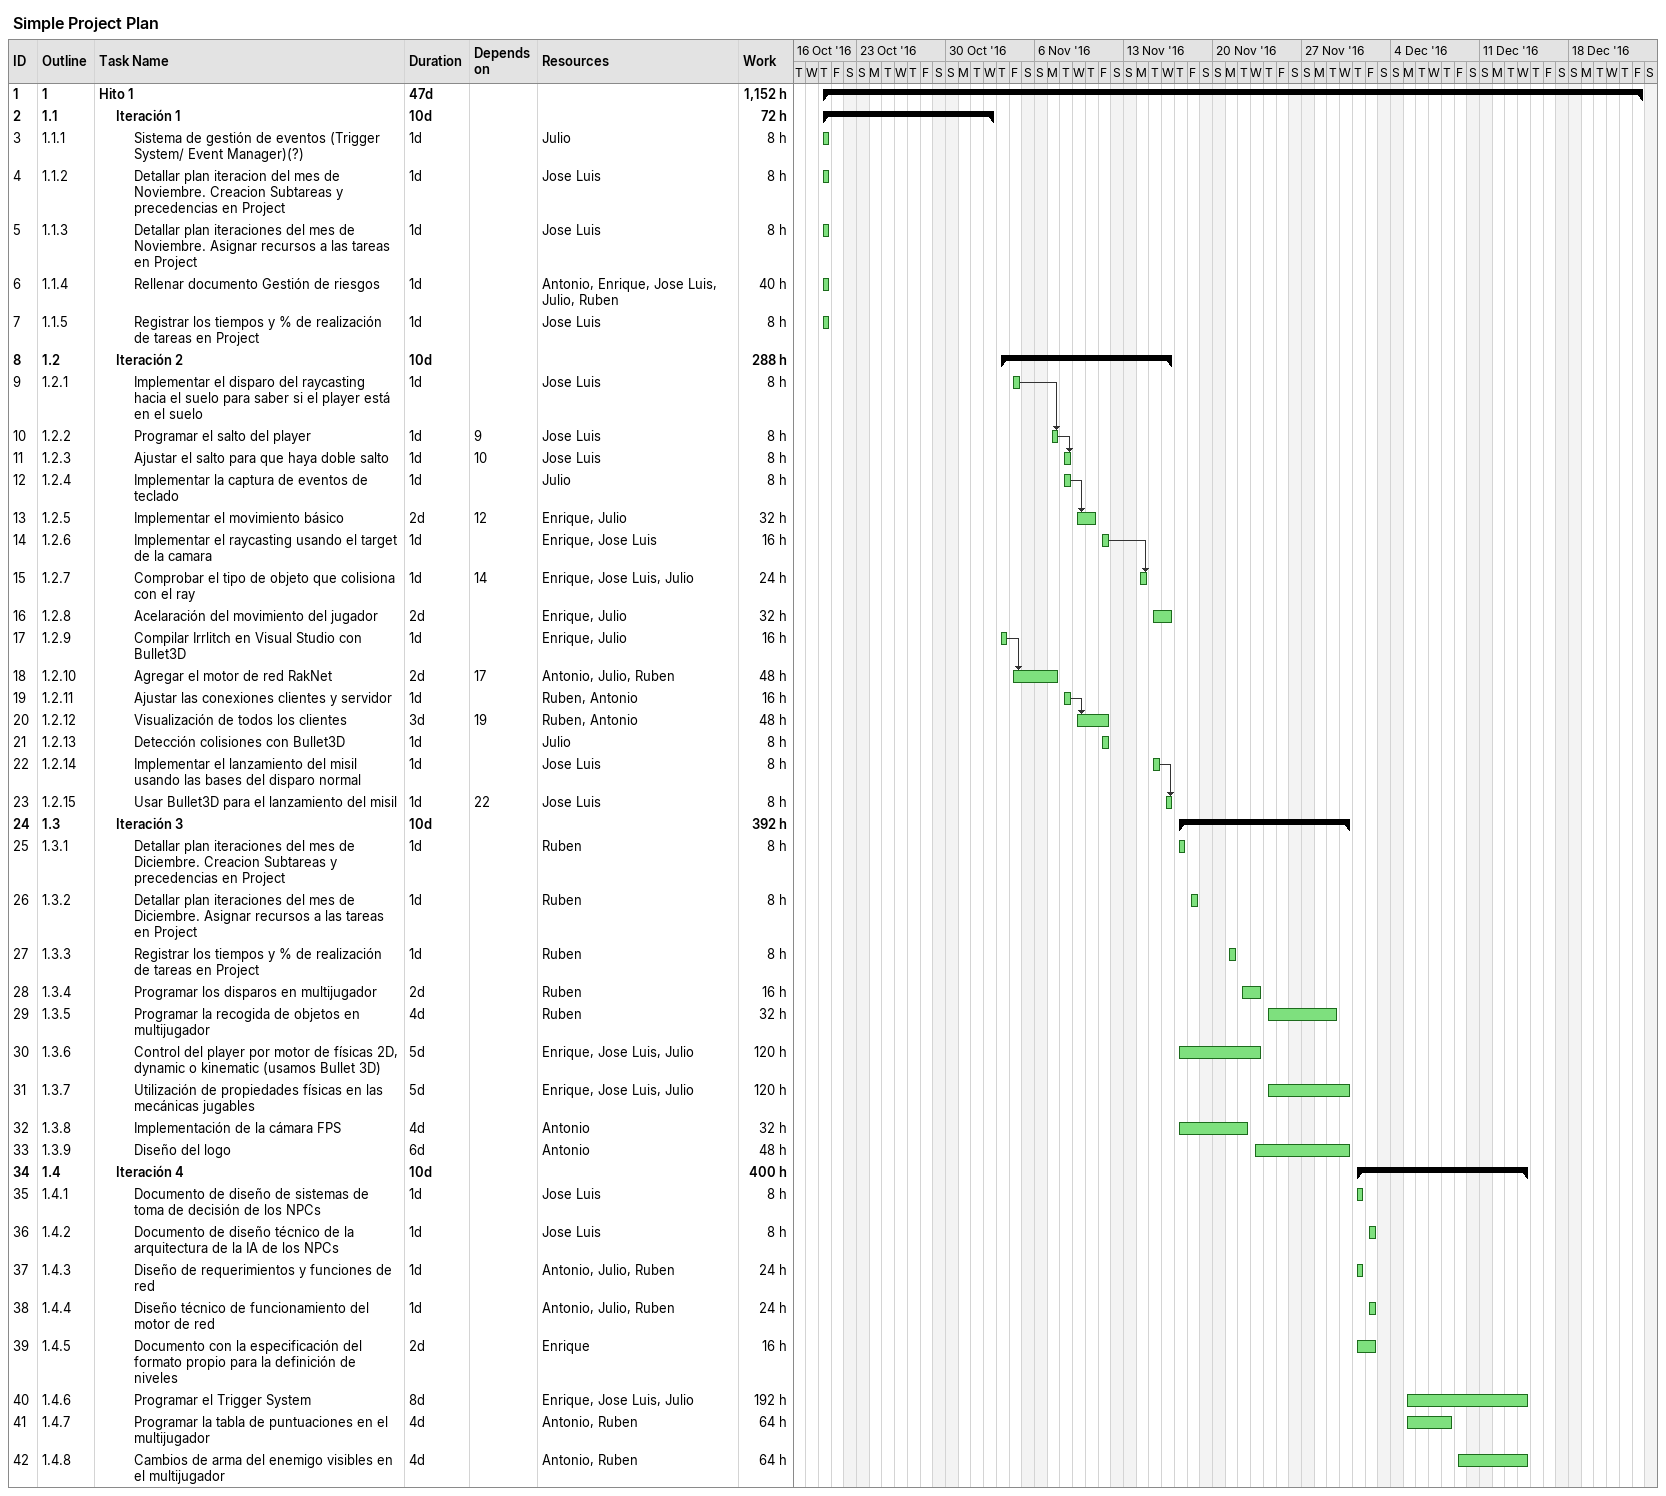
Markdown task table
Simple Project Plan

| ID | WBS | Task | Duration | Start | Finish | Predecessors | Resources | Work (h) |
|---|---|---|---|---|---|---|---|---|
| 1 | 1 | **Hito 1** | 47d | 2016-10-20 | 2016-12-23 |  |  | 1152 |
| 2 | 1.1 | **Iteración 1** | 10d | 2016-10-20 | 2016-11-02 |  |  | 72 |
| 3 | 1.1.1 | Sistema de gestión de eventos (Trigger System/ Event Manager)(?) | 1d | 2016-10-20 | 2016-10-20 |  | Julio | 8 |
| 4 | 1.1.2 | Detallar plan iteracion del mes de Noviembre. Creacion Subtareas y precedencias en Project | 1d | 2016-10-20 | 2016-10-20 |  | Jose Luis | 8 |
| 5 | 1.1.3 | Detallar plan iteraciones del mes de Noviembre. Asignar recursos a las tareas en Project | 1d | 2016-10-20 | 2016-10-20 |  | Jose Luis | 8 |
| 6 | 1.1.4 | Rellenar documento Gestión de riesgos | 1d | 2016-10-20 | 2016-10-20 |  | Antonio, Enrique, Jose Luis, Julio, Ruben | 40 |
| 7 | 1.1.5 | Registrar los tiempos y % de realización de tareas en Project | 1d | 2016-10-20 | 2016-10-20 |  | Jose Luis | 8 |
| 8 | 1.2 | **Iteración 2** | 10d | 2016-11-03 | 2016-11-16 |  |  | 288 |
| 9 | 1.2.1 | Implementar el disparo del raycasting hacia el suelo para saber si el player está en el suelo | 1d | 2016-11-04 | 2016-11-04 |  | Jose Luis | 8 |
| 10 | 1.2.2 | Programar el salto del player | 1d | 2016-11-07 | 2016-11-07 | 9 | Jose Luis | 8 |
| 11 | 1.2.3 | Ajustar el salto para que haya doble salto | 1d | 2016-11-08 | 2016-11-08 | 10 | Jose Luis | 8 |
| 12 | 1.2.4 | Implementar la captura de eventos de teclado | 1d | 2016-11-08 | 2016-11-08 |  | Julio | 8 |
| 13 | 1.2.5 | Implementar el movimiento básico | 2d | 2016-11-09 | 2016-11-10 | 12 | Enrique, Julio | 32 |
| 14 | 1.2.6 | Implementar el raycasting usando el target de la camara | 1d | 2016-11-11 | 2016-11-11 |  | Enrique, Jose Luis | 16 |
| 15 | 1.2.7 | Comprobar el tipo de objeto que colisiona con el ray | 1d | 2016-11-14 | 2016-11-14 | 14 | Enrique, Jose Luis, Julio | 24 |
| 16 | 1.2.8 | Acelaración del movimiento del jugador | 2d | 2016-11-15 | 2016-11-16 |  | Enrique, Julio | 32 |
| 17 | 1.2.9 | Compilar Irrlitch en Visual Studio con Bullet3D | 1d | 2016-11-03 | 2016-11-03 |  | Enrique, Julio | 16 |
| 18 | 1.2.10 | Agregar el motor de red RakNet | 2d | 2016-11-04 | 2016-11-07 | 17 | Antonio, Julio, Ruben | 48 |
| 19 | 1.2.11 | Ajustar las conexiones clientes y servidor | 1d | 2016-11-08 | 2016-11-08 |  | Ruben, Antonio | 16 |
| 20 | 1.2.12 | Visualización de todos los clientes | 3d | 2016-11-09 | 2016-11-11 | 19 | Ruben, Antonio | 48 |
| 21 | 1.2.13 | Detección colisiones con Bullet3D | 1d | 2016-11-11 | 2016-11-11 |  | Julio | 8 |
| 22 | 1.2.14 | Implementar el lanzamiento del misil usando las bases del disparo normal | 1d | 2016-11-15 | 2016-11-15 |  | Jose Luis | 8 |
| 23 | 1.2.15 | Usar Bullet3D para el lanzamiento del misil | 1d | 2016-11-16 | 2016-11-16 | 22 | Jose Luis | 8 |
| 24 | 1.3 | **Iteración 3** | 10d | 2016-11-17 | 2016-11-30 |  |  | 392 |
| 25 | 1.3.1 | Detallar plan iteraciones del mes de Diciembre. Creacion Subtareas y precedencias en Project | 1d | 2016-11-17 | 2016-11-17 |  | Ruben | 8 |
| 26 | 1.3.2 | Detallar plan iteraciones del mes de Diciembre. Asignar recursos a las tareas en Project | 1d | 2016-11-18 | 2016-11-18 |  | Ruben | 8 |
| 27 | 1.3.3 | Registrar los tiempos y % de realización de tareas en Project | 1d | 2016-11-21 | 2016-11-21 |  | Ruben | 8 |
| 28 | 1.3.4 | Programar los disparos en multijugador | 2d | 2016-11-22 | 2016-11-23 |  | Ruben | 16 |
| 29 | 1.3.5 | Programar la recogida de objetos en multijugador | 4d | 2016-11-24 | 2016-11-29 |  | Ruben | 32 |
| 30 | 1.3.6 | Control del player por motor de físicas 2D, dynamic o kinematic (usamos Bullet 3D) | 5d | 2016-11-17 | 2016-11-23 |  | Enrique, Jose Luis, Julio | 120 |
| 31 | 1.3.7 | Utilización de propiedades físicas en las mecánicas jugables | 5d | 2016-11-24 | 2016-11-30 |  | Enrique, Jose Luis, Julio | 120 |
| 32 | 1.3.8 | Implementación de la cámara FPS | 4d | 2016-11-17 | 2016-11-22 |  | Antonio | 32 |
| 33 | 1.3.9 | Diseño del logo | 6d | 2016-11-23 | 2016-11-30 |  | Antonio | 48 |
| 34 | 1.4 | **Iteración 4** | 10d | 2016-12-01 | 2016-12-14 |  |  | 400 |
| 35 | 1.4.1 | Documento de diseño de sistemas de toma de decisión de los NPCs | 1d | 2016-12-01 | 2016-12-01 |  | Jose Luis | 8 |
| 36 | 1.4.2 | Documento de diseño técnico de la arquitectura de la IA de los NPCs | 1d | 2016-12-02 | 2016-12-02 |  | Jose Luis | 8 |
| 37 | 1.4.3 | Diseño de requerimientos y funciones de red | 1d | 2016-12-01 | 2016-12-01 |  | Antonio, Julio, Ruben | 24 |
| 38 | 1.4.4 | Diseño técnico de funcionamiento del motor de red | 1d | 2016-12-02 | 2016-12-02 |  | Antonio, Julio, Ruben | 24 |
| 39 | 1.4.5 | Documento con la especificación del formato propio para la definición de niveles | 2d | 2016-12-01 | 2016-12-02 |  | Enrique | 16 |
| 40 | 1.4.6 | Programar el Trigger System | 8d | 2016-12-05 | 2016-12-14 |  | Enrique, Jose Luis, Julio | 192 |
| 41 | 1.4.7 | Programar la tabla de puntuaciones en el multijugador | 4d | 2016-12-05 | 2016-12-08 |  | Antonio, Ruben | 64 |
| 42 | 1.4.8 | Cambios de arma del enemigo visibles en el multijugador | 4d | 2016-12-09 | 2016-12-14 |  | Antonio, Ruben | 64 |
